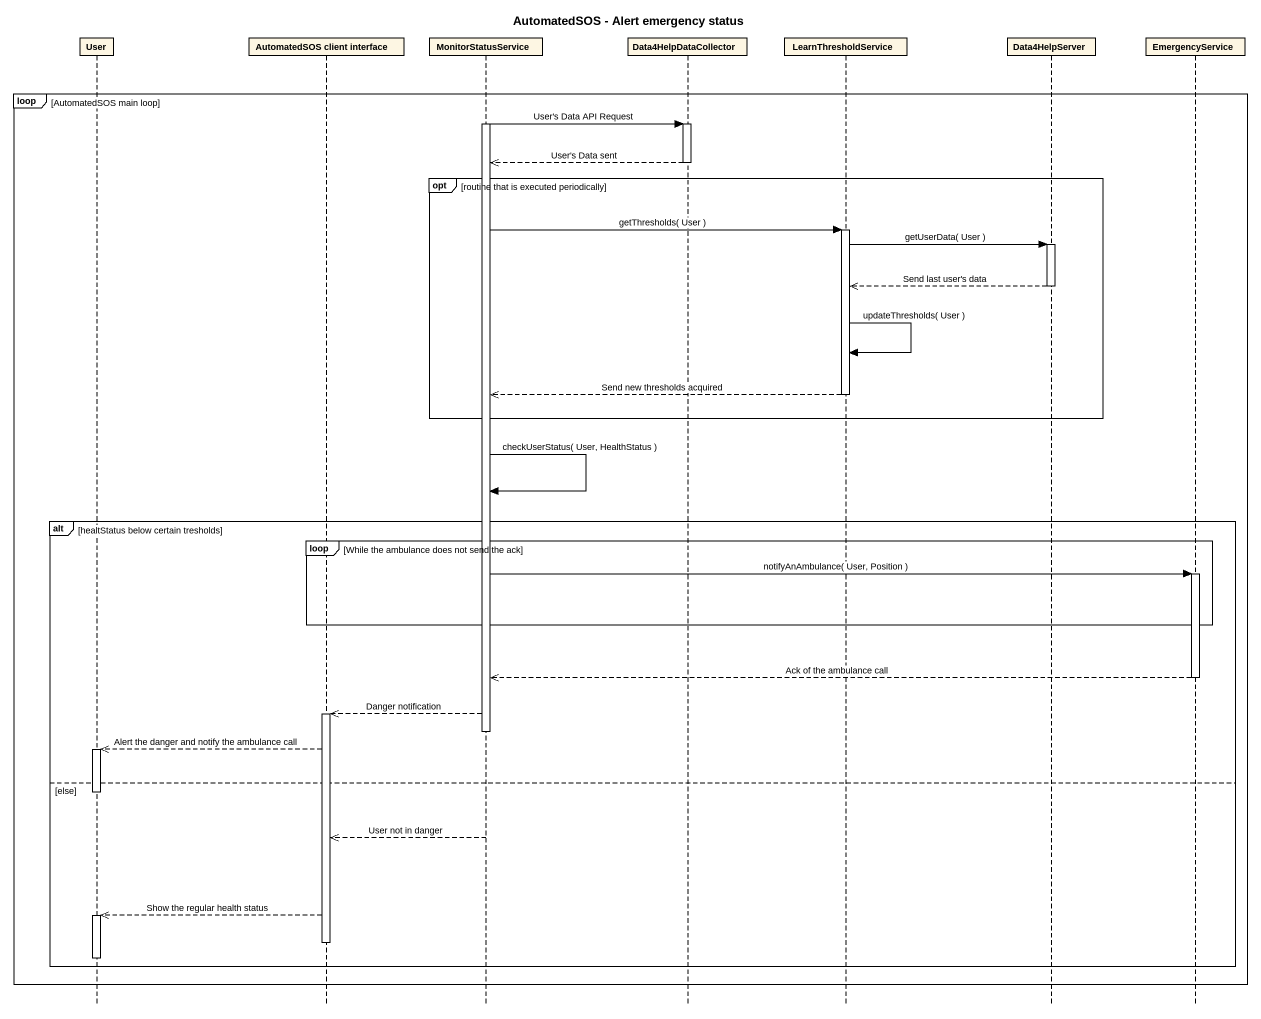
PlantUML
@startuml
title AutomatedSOS - Alert emergency status
hide footbox
participant User
participant "AutomatedSOS client interface" as AutomatedSOS_client
participant MonitorStatusService
participant Data4HelpDataCollector
participant LearnThresholdService
participant Data4HelpServer
participant EmergencyService

loop AutomatedSOS main loop
  activate MonitorStatusService
  MonitorStatusService -> Data4HelpDataCollector : User's Data API Request
  activate Data4HelpDataCollector
  Data4HelpDataCollector -->> MonitorStatusService : User's Data sent
  deactivate Data4HelpDataCollector
  opt routine that is executed periodically
    MonitorStatusService -> LearnThresholdService : getThresholds( User )
    activate LearnThresholdService
    LearnThresholdService -> Data4HelpServer : getUserData( User )
    activate Data4HelpServer
    Data4HelpServer -->> LearnThresholdService : Send last user's data
    deactivate Data4HelpServer
    LearnThresholdService -> LearnThresholdService : updateThresholds( User )
    LearnThresholdService -->> MonitorStatusService : Send new thresholds acquired
    deactivate LearnThresholdService
  end
  MonitorStatusService -> MonitorStatusService : checkUserStatus( User, HealthStatus )
  alt healtStatus below certain tresholds
    loop While the ambulance does not send the ack
      MonitorStatusService -> EmergencyService : notifyAnAmbulance( User, Position )
      activate EmergencyService
    end
    EmergencyService -->> MonitorStatusService : Ack of the ambulance call
    deactivate EmergencyService
    MonitorStatusService -->> AutomatedSOS_client : Danger notification
    activate AutomatedSOS_client
    deactivate MonitorStatusService
    AutomatedSOS_client -->> User : Alert the danger and notify the ambulance call
    activate User
  else else
    deactivate User
    MonitorStatusService -->> AutomatedSOS_client : User not in danger
    AutomatedSOS_client -->> User : Show the regular health status
    activate User
    deactivate AutomatedSOS_client
    deactivate User
  end
end
@enduml
